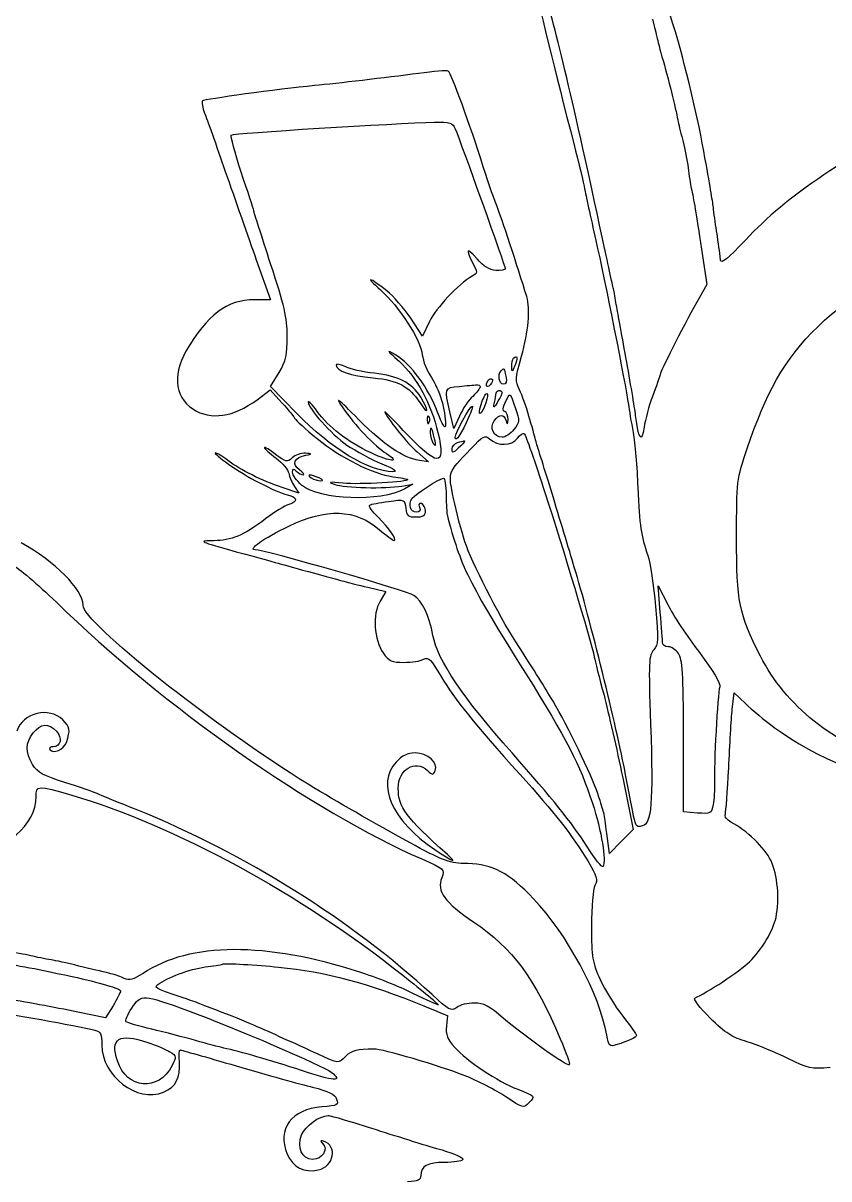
# Model space of a CAD drawing. Extents: x -605 to 778, y -197 to 423.
# Drawn here: x -516.5 to -425.6, y 118.3 to 248.7 of the extents above; entities that cross this region are included whole.
import ezdxf

# ---------------------------------------------------------------- set-up
doc = ezdxf.new("R2010")
doc.units = 0
doc.layers.add('Layer_1', color=7, linetype='CONTINUOUS')

msp = doc.modelspace()

# ---------------------------------------------------------------- linework, layer by layer
at = {"layer": 'Layer_1', "color": 7}
for points in [[(-467.737186, 236.818935), (-467.737186, 236.818935)], [(-439.938298, 223.236991), (-439.338575, 219.250602), (-440.185242, 217.768935)], [(-490.173853, 222.037546), (-488.551075, 217.521991), (-490.350242, 217.521991)], [(-470.629964, 215.052546), (-471.406075, 213.394491), (-472.746631, 215.440602)], [(-481.142742, 210.148935), (-481.142742, 210.148935)], [(-460.999131, 210.07838), (-460.999131, 210.07838)], [(-485.62302, 204.716157), (-488.551075, 207.714768), (-487.598575, 209.302268)], [(-462.022186, 208.878935), (-462.022186, 208.878935)], [(-464.914964, 207.714768), (-464.914964, 207.714768)], [(-463.786075, 207.926435), (-463.786075, 207.926435)], [(-489.574131, 206.621157), (-488.621631, 207.361991), (-487.281075, 205.880324)], [(-462.44552, 207.044491), (-462.44552, 207.044491)], [(-467.243298, 204.398657), (-467.878298, 202.987546), (-468.336909, 204.857268)], [(-464.279964, 205.880324), (-464.279964, 205.880324)], [(-460.928575, 205.245324), (-460.928575, 205.245324)], [(-470.876909, 203.904768), (-470.876909, 203.904768)], [(-466.220242, 204.222268), (-466.220242, 204.222268)], [(-470.559409, 202.493657), (-470.559409, 202.493657)], [(-466.678853, 201.541157), (-466.678853, 201.541157)], [(-472.005798, 200.341713), (-470.735798, 199.212824), (-471.758853, 199.389213)], [(-483.964964, 197.413657), (-483.964964, 197.413657)], [(-485.869964, 196.461157), (-485.376075, 195.685046), (-487.245798, 196.320046)], [(-473.734409, 196.496435), (-472.499686, 196.708102), (-473.416909, 196.178935)], [(-468.760242, 195.47338), (-468.760242, 195.47338)], [(-457.577186, 195.649768), (-457.577186, 195.649768)], [(-444.594964, 182.244213), (-444.841909, 185.242824), (-443.748298, 183.126157)], [(-477.579686, 185.066435), (-475.568853, 184.607824), (-476.203853, 183.514213)], [(-440.185242, 177.69338), (-440.185242, 177.69338)], [(-436.481075, 171.272824), (-436.269409, 173.142546), (-434.999409, 171.943102)], [(-440.396909, 159.59588), (-441.984409, 159.736991), (-441.984409, 168.274213)], [(-431.753853, 169.261991), (-431.753853, 169.261991)], [(-474.404686, 165.346157), (-474.404686, 165.346157)], [(-448.828298, 163.546991), (-447.664131, 157.726157), (-449.004686, 156.385602), (-450.345242, 155.009768), (-450.627464, 157.267546)], [(-487.669131, 142.203935), (-487.669131, 142.203935)], [(-506.331075, 137.829491), (-507.177742, 136.488935), (-510.317464, 137.123935)], [(-497.829131, 137.265046), (-497.829131, 137.265046)], [(-502.415242, 133.701991), (-502.415242, 133.701991)]]:
    msp.add_lwpolyline(points, dxfattribs=at)
for points in [[(-458.917742, 253.611157), (-458.494409, 251.600324), (-456.377742, 242.957268), (-454.366909, 235.16088)], [(-451.156631, 224.577546), (-454.296353, 239.323657), (-456.448298, 248.390046), (-457.824131, 252.799768)], [(-445.476909, 249.201435), (-445.265242, 248.354768), (-445.053575, 247.437546), (-444.98302, 247.155324)], [(-439.691353, 234.278935), (-440.53802, 239.006157), (-442.019686, 245.00338), (-443.430798, 249.518935)], [(-444.98302, 247.155324), (-444.912464, 246.873102), (-444.630242, 245.673657), (-444.277464, 244.509491)], [(-444.277464, 244.509491), (-443.536631, 241.82838), (-442.76052, 238.688657), (-442.584131, 237.595046)], [(-471.864686, 243.063102), (-475.674686, 242.569213), (-481.001631, 241.934213), (-483.612186, 241.687268)], [(-468.513298, 243.310046), (-468.654409, 243.41588), (-470.171353, 243.310046), (-471.864686, 243.063102)], [(-464.562186, 232.515046), (-466.043853, 237.277546), (-468.16052, 243.063102), (-468.513298, 243.310046)], [(-483.612186, 241.687268), (-487.739686, 241.299213), (-496.029964, 240.135046), (-496.241631, 239.958657)], [(-496.241631, 239.958657), (-496.347464, 239.817546), (-496.241631, 239.217824), (-495.994686, 238.582824)], [(-412.139409, 239.535324), (-423.851631, 233.643935), (-430.201631, 229.375324), (-434.999409, 224.260046)], [(-495.994686, 238.582824), (-495.747742, 237.947824), (-494.689409, 234.984491), (-493.666353, 231.98588)], [(-492.996075, 236.11338), (-492.819686, 236.325046), (-474.369409, 237.453935), (-470.100798, 237.559768)], [(-470.100798, 237.559768), (-468.301631, 237.595046), (-468.019409, 237.489213), (-467.737186, 236.818935)], [(-442.584131, 237.595046), (-442.478298, 237.136435), (-442.231353, 236.11338), (-442.019686, 235.337268)], [(-491.867186, 231.915324), (-492.572742, 234.137824), (-493.101909, 236.007546), (-492.996075, 236.11338)], [(-467.737186, 236.818935), (-467.066909, 235.231435), (-462.092742, 221.296713), (-462.092742, 221.049768)], [(-454.366909, 235.16088), (-453.802464, 232.93838), (-453.23802, 230.645324), (-453.132186, 230.045602)], [(-442.019686, 235.337268), (-441.843298, 234.561157), (-441.561075, 233.25588), (-441.455242, 232.409213)], [(-438.597742, 227.928935), (-438.738853, 228.846157), (-438.95052, 230.186713), (-439.691353, 234.278935)], [(-462.974686, 227.928935), (-463.221631, 228.528657), (-463.927186, 230.574768), (-464.562186, 232.515046)], [(-441.455242, 232.409213), (-441.349409, 231.562546), (-441.208298, 230.539491), (-441.102464, 230.116157)], [(-493.666353, 231.98588), (-492.60802, 228.987268), (-491.055798, 224.506991), (-490.173853, 222.037546)], [(-490.456075, 227.576157), (-490.491353, 227.787824), (-491.126353, 229.728102), (-491.867186, 231.915324)], [(-453.132186, 230.045602), (-453.026353, 229.481157), (-452.461909, 226.835324), (-451.862186, 224.224768)], [(-441.102464, 230.116157), (-440.820242, 228.81088), (-440.573298, 227.364491), (-439.938298, 223.236991)], [(-488.551075, 221.578935), (-489.574131, 224.68338), (-490.420798, 227.399768), (-490.456075, 227.576157)], [(-459.658575, 217.874768), (-460.681631, 221.226157), (-462.586631, 227.046991), (-462.974686, 227.928935)], [(-438.244964, 225.283102), (-438.386075, 226.165046), (-438.562464, 227.364491), (-438.597742, 227.928935)], [(-434.752464, 200.835602), (-430.766075, 212.724213), (-426.356353, 216.957546), (-408.294131, 226.200324)], [(-449.886631, 218.756713), (-449.992464, 219.144768), (-450.521631, 221.755324), (-451.156631, 224.577546)], [(-437.821631, 222.002268), (-437.927464, 223.09588), (-437.99802, 223.660324), (-438.244964, 225.283102)], [(-465.267742, 222.14338), (-466.431909, 223.483935), (-466.608298, 223.307546), (-465.761631, 221.649491)], [(-451.862186, 224.224768), (-450.874409, 219.779768), (-448.546075, 208.102824), (-448.193298, 205.703935)], [(-434.999409, 224.260046), (-436.974964, 222.14338), (-437.751075, 221.50838), (-437.821631, 222.002268)], [(-463.151075, 220.838102), (-463.856631, 220.87338), (-464.562186, 221.296713), (-465.267742, 222.14338)], [(-486.681353, 213.429768), (-486.681353, 215.511157), (-486.998853, 216.886991), (-488.551075, 221.578935)], [(-465.761631, 221.649491), (-465.197186, 220.626435), (-465.197186, 220.520602), (-465.832186, 220.167824)], [(-462.092742, 221.049768), (-462.092742, 220.87338), (-462.586631, 220.802824), (-463.151075, 220.838102)], [(-475.427742, 218.509768), (-477.509131, 220.132546), (-477.932464, 220.203102), (-476.168575, 218.65088)], [(-465.832186, 220.167824), (-467.384409, 219.28588), (-469.924409, 216.569491), (-470.629964, 215.052546)], [(-476.168575, 218.65088), (-474.051909, 216.74588), (-471.582464, 212.971157), (-471.441353, 211.313102)], [(-472.746631, 215.440602), (-473.522742, 216.569491), (-474.722186, 217.945324), (-475.427742, 218.509768)], [(-460.258298, 211.136713), (-459.446909, 213.958935), (-459.235242, 216.393102), (-459.658575, 217.874768)], [(-449.569131, 216.992824), (-449.639686, 217.592546), (-449.816075, 218.368657), (-449.886631, 218.756713)], [(-490.350242, 217.521991), (-493.489964, 217.521991), (-495.712464, 215.863935), (-498.111353, 211.701157)], [(-448.47552, 210.995602), (-448.969409, 213.711991), (-449.463298, 216.42838), (-449.569131, 216.992824)], [(-440.185242, 217.768935), (-441.737464, 215.052546), (-444.34802, 209.937268), (-444.559686, 209.231713)], [(-487.598575, 209.302268), (-486.822464, 210.607546), (-486.681353, 211.313102), (-486.681353, 213.429768)], [(-498.111353, 211.701157), (-499.734131, 208.878935), (-499.27552, 206.162546), (-496.911909, 204.963102)], [(-474.439964, 211.277824), (-475.568853, 211.948102), (-475.533575, 211.877546), (-474.051909, 210.572268)], [(-471.441353, 211.313102), (-471.370798, 210.607546), (-470.912186, 209.478657), (-470.418298, 208.737824)], [(-461.140242, 210.925046), (-460.716909, 211.34838), (-460.646353, 210.925046), (-460.999131, 210.07838)], [(-480.154964, 209.972546), (-480.719409, 210.254768), (-481.142742, 210.325324), (-481.142742, 210.148935)], [(-481.142742, 210.148935), (-481.142742, 209.478657), (-479.59052, 208.949491), (-476.979964, 208.702546)], [(-469.712742, 204.821991), (-470.735798, 207.53838), (-472.711353, 210.254768), (-474.439964, 211.277824)], [(-474.051909, 210.572268), (-472.076353, 208.773102), (-470.418298, 205.703935), (-469.677464, 202.528935)], [(-461.351909, 209.972546), (-461.387186, 210.360602), (-461.281353, 210.819213), (-461.140242, 210.925046)], [(-460.999131, 210.07838), (-461.316631, 209.302268), (-461.351909, 209.302268), (-461.351909, 209.972546)], [(-460.469964, 207.361991), (-460.963853, 208.349768), (-460.963853, 208.631991), (-460.258298, 211.136713)], [(-447.381909, 204.469213), (-447.487742, 205.351157), (-447.981631, 208.279213), (-448.47552, 210.995602)], [(-476.838853, 209.231713), (-478.144131, 209.372824), (-479.625798, 209.690324), (-480.154964, 209.972546)], [(-471.617742, 206.515324), (-472.60552, 208.138102), (-474.157742, 208.949491), (-476.838853, 209.231713)], [(-470.418298, 208.737824), (-469.536353, 207.467824), (-468.79552, 205.033657), (-468.830798, 203.41088)], [(-464.209409, 207.85588), (-464.209409, 208.349768), (-463.786075, 208.773102), (-463.539131, 208.526157)], [(-462.304409, 207.996991), (-462.798298, 207.996991), (-462.974686, 209.090602), (-462.551353, 209.513935)], [(-462.551353, 209.513935), (-462.233853, 209.866713), (-462.198575, 209.831435), (-462.022186, 208.878935)], [(-462.022186, 208.878935), (-461.881075, 208.279213), (-461.986909, 207.996991), (-462.304409, 207.996991)], [(-444.559686, 209.231713), (-444.66552, 208.843657), (-445.053575, 207.679491), (-445.476909, 206.621157)], [(-476.979964, 208.702546), (-474.122464, 208.420324), (-473.028853, 207.820602), (-471.688298, 205.880324)], [(-468.336909, 204.857268), (-468.971909, 207.573657), (-468.971909, 207.573657), (-467.278575, 207.750046)], [(-467.278575, 207.750046), (-466.467186, 207.820602), (-465.585242, 207.891157), (-465.338298, 207.926435)], [(-464.914964, 207.714768), (-464.914964, 207.53838), (-465.30302, 207.044491), (-465.761631, 206.621157)], [(-465.338298, 207.926435), (-465.126631, 207.961713), (-464.914964, 207.85588), (-464.914964, 207.714768)], [(-463.786075, 207.926435), (-464.03302, 207.679491), (-464.209409, 207.644213), (-464.209409, 207.85588)], [(-463.539131, 208.526157), (-463.468575, 208.420324), (-463.574409, 208.138102), (-463.786075, 207.926435)], [(-496.911909, 204.963102), (-494.865798, 203.869491), (-492.255242, 204.469213), (-489.574131, 206.621157)], [(-483.294686, 204.927824), (-483.859131, 205.703935), (-484.317742, 206.197824), (-484.317742, 205.986157)], [(-478.602742, 203.975324), (-481.036909, 206.444768), (-481.354409, 206.691713), (-480.401909, 205.31588)], [(-471.688298, 205.880324), (-470.735798, 204.433935), (-470.665242, 204.927824), (-471.617742, 206.515324)], [(-465.761631, 206.621157), (-466.220242, 206.197824), (-466.89052, 205.210046), (-467.243298, 204.398657)], [(-464.809131, 205.703935), (-464.597464, 206.374213), (-464.315242, 206.938657), (-464.174131, 206.938657)], [(-464.174131, 206.938657), (-464.03302, 206.938657), (-464.068298, 206.444768), (-464.279964, 205.880324)], [(-463.362742, 205.63338), (-463.256909, 205.986157), (-463.151075, 206.515324), (-463.151075, 206.797546)], [(-463.151075, 206.797546), (-463.151075, 207.079768), (-462.974686, 207.291435), (-462.798298, 207.291435)], [(-462.44552, 207.044491), (-462.480798, 206.868102), (-462.727742, 206.374213), (-463.009964, 205.880324)], [(-462.798298, 207.291435), (-462.586631, 207.291435), (-462.44552, 207.185602), (-462.44552, 207.044491)], [(-462.057464, 205.986157), (-461.528298, 207.115046), (-461.563575, 207.150324), (-460.928575, 205.245324)], [(-459.411631, 204.398657), (-459.693853, 205.421713), (-460.187742, 206.762268), (-460.469964, 207.361991)], [(-445.476909, 206.621157), (-445.864964, 205.598102), (-446.288298, 204.010602), (-446.429409, 203.128657)], [(-487.281075, 205.880324), (-486.504964, 205.068935), (-485.869964, 204.257546), (-485.799409, 204.081157)], [(-484.317742, 205.986157), (-484.317742, 205.245324), (-481.707186, 202.352546), (-479.943298, 201.117824)], [(-477.226909, 200.23588), (-479.978575, 201.541157), (-481.954131, 203.09338), (-483.294686, 204.927824)], [(-480.401909, 205.31588), (-479.131909, 203.446157), (-476.768298, 200.976713), (-475.498298, 200.165324)], [(-473.593298, 202.77588), (-474.898575, 204.186991), (-475.851075, 205.104213), (-475.674686, 204.821991)], [(-475.674686, 204.821991), (-474.969131, 203.587268), (-473.205242, 201.400046), (-472.005798, 200.341713)], [(-468.830798, 203.41088), (-468.830798, 202.846435), (-469.148298, 203.340324), (-469.712742, 204.821991)], [(-467.737186, 201.964491), (-467.737186, 202.45838), (-466.079131, 205.527546), (-465.796909, 205.527546)], [(-465.796909, 205.527546), (-465.726353, 205.527546), (-465.902742, 204.927824), (-466.220242, 204.222268)], [(-464.279964, 205.880324), (-464.773853, 204.36338), (-465.267742, 204.222268), (-464.809131, 205.703935)], [(-463.009964, 205.880324), (-463.292186, 205.386435), (-463.468575, 205.280602), (-463.362742, 205.63338)], [(-462.12802, 204.892546), (-462.374964, 204.963102), (-462.374964, 205.31588), (-462.057464, 205.986157)], [(-461.775242, 204.010602), (-461.775242, 204.433935), (-461.916353, 204.821991), (-462.12802, 204.892546)], [(-460.928575, 205.245324), (-460.434686, 203.869491), (-460.469964, 203.693102), (-461.104964, 202.881713)], [(-448.193298, 205.703935), (-448.122742, 205.139491), (-447.875798, 203.693102), (-447.664131, 202.528935)], [(-485.799409, 204.081157), (-485.728853, 203.940046), (-484.599964, 202.916991), (-483.294686, 201.858657)], [(-474.792742, 198.119213), (-477.438575, 198.119213), (-481.777742, 200.729768), (-485.62302, 204.716157)], [(-471.758853, 199.389213), (-473.734409, 199.741991), (-475.709964, 201.082546), (-478.602742, 203.975324)], [(-470.70052, 204.36338), (-470.806353, 204.504491), (-470.912186, 204.292824), (-470.876909, 203.904768)], [(-470.876909, 203.904768), (-470.876909, 203.516713), (-470.771075, 203.41088), (-470.665242, 203.693102)], [(-470.665242, 203.693102), (-470.559409, 203.940046), (-470.594686, 204.257546), (-470.70052, 204.36338)], [(-466.220242, 204.222268), (-466.925798, 202.528935), (-467.737186, 201.329491), (-467.737186, 201.964491)], [(-462.44552, 201.999768), (-463.39802, 201.999768), (-463.927186, 203.09338), (-463.327464, 203.869491)], [(-463.327464, 203.869491), (-462.76302, 204.645602), (-462.198575, 204.645602), (-461.986909, 203.869491)], [(-461.986909, 203.869491), (-461.845798, 203.375602), (-461.81052, 203.41088), (-461.775242, 204.010602)], [(-458.600242, 201.470602), (-458.741353, 202.070324), (-459.129409, 203.375602), (-459.411631, 204.398657)], [(-446.429409, 203.128657), (-446.711631, 201.258935), (-447.029131, 201.752824), (-447.381909, 204.469213)], [(-469.677464, 202.528935), (-468.724964, 198.542546), (-469.677464, 198.613102), (-473.593298, 202.77588)], [(-470.06552, 201.82338), (-470.347742, 203.128657), (-470.559409, 203.41088), (-470.559409, 202.493657)], [(-470.559409, 202.493657), (-470.559409, 202.14088), (-470.38302, 201.576435), (-470.206631, 201.294213)], [(-466.008575, 200.659213), (-464.597464, 202.176157), (-464.35052, 202.281991), (-463.856631, 201.82338)], [(-461.104964, 202.881713), (-461.49302, 202.387824), (-462.092742, 201.999768), (-462.44552, 201.999768)], [(-460.716909, 201.893935), (-460.399409, 202.317268), (-460.046631, 202.528935), (-459.940798, 202.423102)], [(-459.940798, 202.423102), (-459.799686, 202.281991), (-458.741353, 199.248102), (-457.577186, 195.649768)], [(-447.664131, 202.528935), (-447.452464, 201.364768), (-447.20552, 198.577824), (-447.134964, 196.355324)], [(-487.986631, 200.059491), (-488.692186, 200.588657), (-489.256631, 200.941435), (-489.256631, 200.835602)], [(-483.294686, 201.858657), (-480.578298, 199.636157), (-477.085798, 197.872268), (-474.757464, 197.554768)], [(-479.943298, 201.117824), (-478.920242, 200.447546), (-477.156353, 199.459768), (-475.992186, 199.001157)], [(-470.206631, 201.294213), (-469.924409, 200.906157), (-469.889131, 201.047268), (-470.06552, 201.82338)], [(-468.089964, 200.694491), (-468.089964, 200.976713), (-467.807742, 201.329491), (-467.454964, 201.400046)], [(-467.454964, 201.400046), (-467.137464, 201.50588), (-466.819964, 201.576435), (-466.749409, 201.611713)], [(-466.678853, 201.541157), (-466.678853, 201.470602), (-466.996353, 201.117824), (-467.384409, 200.765046)], [(-466.749409, 201.611713), (-466.714131, 201.611713), (-466.678853, 201.576435), (-466.678853, 201.541157)], [(-463.856631, 201.82338), (-462.939409, 200.976713), (-461.387186, 201.011991), (-460.716909, 201.893935)], [(-456.801075, 195.649768), (-457.612464, 198.260324), (-458.423853, 200.906157), (-458.600242, 201.470602)], [(-494.795242, 200.23588), (-494.936353, 200.23588), (-494.266075, 199.671435), (-493.313575, 198.96588)], [(-493.384131, 199.389213), (-493.983853, 199.847824), (-494.618853, 200.23588), (-494.795242, 200.23588)], [(-489.256631, 200.835602), (-489.256631, 200.729768), (-488.656909, 200.200602), (-487.916075, 199.636157)], [(-486.116909, 199.671435), (-486.681353, 199.142268), (-486.822464, 199.177546), (-487.986631, 200.059491)], [(-487.916075, 199.636157), (-487.21052, 199.106991), (-486.57552, 198.33088), (-486.504964, 197.942824)], [(-485.30552, 198.33088), (-486.222742, 198.96588), (-485.869964, 199.741991), (-484.564686, 199.988935)], [(-484.635242, 200.200602), (-485.129131, 200.200602), (-485.764131, 199.988935), (-486.116909, 199.671435)], [(-484.564686, 199.988935), (-483.859131, 200.130046), (-483.859131, 200.130046), (-484.635242, 200.200602)], [(-475.498298, 200.165324), (-473.87552, 199.142268), (-474.969131, 199.177546), (-477.226909, 200.23588)], [(-467.913575, 195.085324), (-468.548575, 198.154491), (-468.619131, 197.907546), (-466.008575, 200.659213)], [(-467.384409, 200.765046), (-467.984131, 200.200602), (-468.089964, 200.200602), (-468.089964, 200.694491)], [(-435.987186, 190.71088), (-435.987186, 197.131435), (-435.987186, 197.166713), (-434.752464, 200.835602)], [(-487.245798, 196.320046), (-489.574131, 197.131435), (-491.937742, 198.295602), (-493.384131, 199.389213)], [(-493.313575, 198.96588), (-491.373298, 197.590046), (-488.092464, 195.861435), (-486.646075, 195.508657)], [(-486.081631, 198.048657), (-486.081631, 198.471991), (-485.975798, 198.507268), (-485.658298, 198.189768)], [(-484.882186, 197.766435), (-484.67052, 197.766435), (-484.882186, 198.01338), (-485.30552, 198.33088)], [(-475.992186, 199.001157), (-474.545798, 198.401435), (-474.19302, 198.119213), (-474.792742, 198.119213)], [(-486.504964, 197.942824), (-486.434409, 197.554768), (-486.152186, 196.884491), (-485.869964, 196.461157)], [(-485.058575, 196.602268), (-485.62302, 197.096157), (-486.081631, 197.731157), (-486.081631, 198.048657)], [(-485.658298, 198.189768), (-485.411353, 197.942824), (-485.058575, 197.766435), (-484.882186, 197.766435)], [(-483.08302, 197.413657), (-484.03552, 197.836991), (-484.599964, 197.836991), (-483.964964, 197.413657)], [(-483.964964, 197.413657), (-483.682742, 197.237268), (-483.188853, 197.096157), (-482.906631, 197.096157)], [(-482.906631, 197.096157), (-482.553853, 197.096157), (-482.624409, 197.201991), (-483.08302, 197.413657)], [(-480.366631, 196.813935), (-481.989409, 196.990324), (-482.165798, 196.955046), (-481.319131, 196.672824)], [(-473.099409, 197.237268), (-472.817186, 196.955046), (-478.602742, 196.637546), (-480.366631, 196.813935)], [(-474.757464, 197.554768), (-473.910798, 197.448935), (-473.169964, 197.272546), (-473.099409, 197.237268)], [(-472.570242, 195.120602), (-472.146909, 195.649768), (-469.606909, 197.307824), (-469.042464, 197.37838)], [(-469.042464, 197.37838), (-468.901353, 197.413657), (-468.760242, 196.531713), (-468.760242, 195.47338)], [(-473.416909, 196.178935), (-476.168575, 194.661991), (-483.012464, 194.908935), (-485.058575, 196.602268)], [(-481.319131, 196.672824), (-480.154964, 196.284768), (-475.674686, 196.178935), (-473.734409, 196.496435)], [(-447.134964, 196.355324), (-446.923298, 191.945602), (-446.782186, 190.957824), (-446.006075, 188.664768)], [(-486.504964, 194.415046), (-486.963575, 194.273935), (-488.127742, 193.56838), (-489.080242, 192.827546)], [(-486.646075, 195.508657), (-485.517186, 195.226435), (-485.446631, 194.732546), (-486.504964, 194.415046)], [(-477.36802, 194.344491), (-477.226909, 194.450324), (-476.274409, 194.626713), (-475.251353, 194.767824)], [(-475.251353, 194.767824), (-473.452186, 195.014768), (-473.416909, 194.979491), (-473.311075, 193.991713)], [(-472.076353, 193.533102), (-472.817186, 193.533102), (-473.064131, 194.415046), (-472.570242, 195.120602)], [(-471.547186, 194.52088), (-471.794131, 194.591435), (-471.899964, 194.450324), (-471.758853, 194.097546)], [(-471.088575, 193.674213), (-471.088575, 194.062268), (-471.300242, 194.415046), (-471.547186, 194.52088)], [(-468.760242, 195.47338), (-468.724964, 194.415046), (-468.689686, 193.427268), (-468.654409, 193.286157)], [(-466.643575, 190.216991), (-467.031631, 191.416435), (-467.596075, 193.603657), (-467.913575, 195.085324)], [(-457.577186, 195.649768), (-455.672186, 189.793657), (-452.461909, 179.175046), (-452.038575, 177.199491)], [(-454.296353, 187.359491), (-454.860798, 189.299768), (-456.024964, 193.039213), (-456.801075, 195.649768)], [(-486.504964, 191.98088), (-482.271631, 194.026991), (-478.990798, 193.921157), (-476.309686, 191.592824)], [(-476.41552, 192.968657), (-477.085798, 193.638935), (-477.544409, 194.238657), (-477.36802, 194.344491)], [(-473.311075, 193.991713), (-473.205242, 193.145046), (-473.064131, 193.003935), (-472.146909, 193.003935)], [(-472.146909, 193.003935), (-471.33552, 193.003935), (-471.088575, 193.180324), (-471.088575, 193.674213)], [(-471.758853, 194.097546), (-471.617742, 193.744768), (-471.723575, 193.533102), (-472.076353, 193.533102)], [(-468.654409, 193.286157), (-467.102186, 187.359491), (-466.326075, 185.807268), (-459.799686, 175.365046)], [(-489.080242, 192.827546), (-491.726075, 190.851991), (-492.92552, 190.358102), (-494.971631, 190.322824)], [(-490.314964, 189.299768), (-491.161631, 189.335046), (-489.397742, 190.569768), (-486.504964, 191.98088)], [(-474.651631, 190.358102), (-474.228298, 190.358102), (-475.180798, 191.769213), (-476.41552, 192.968657)], [(-476.309686, 191.592824), (-475.498298, 190.922546), (-474.757464, 190.358102), (-474.651631, 190.358102)], [(-433.306075, 177.305324), (-435.740242, 182.13838), (-435.987186, 183.373102), (-435.987186, 190.71088)], [(-509.717742, 183.055602), (-509.717742, 184.819491), (-512.892742, 187.994491), (-516.702742, 190.07588)], [(-494.971631, 190.322824), (-496.770798, 190.322824), (-496.664964, 190.252268), (-492.431631, 189.088102)], [(-472.393853, 184.149213), (-473.205242, 184.67838), (-489.221353, 189.299768), (-490.314964, 189.299768)], [(-460.893298, 178.928102), (-462.833575, 181.926713), (-465.867464, 187.923935), (-466.643575, 190.216991)], [(-492.431631, 189.088102), (-489.997464, 188.417824), (-487.774964, 187.818102), (-487.492742, 187.712268)], [(-446.006075, 188.664768), (-445.759131, 187.85338), (-445.335798, 185.242824), (-445.124131, 182.914491)], [(-517.619964, 187.53588), (-517.05552, 187.324213), (-514.868298, 185.454491), (-512.716353, 183.373102)], [(-487.492742, 187.712268), (-487.21052, 187.641713), (-485.446631, 187.147824), (-483.612186, 186.653935)], [(-483.612186, 186.653935), (-481.777742, 186.160046), (-480.084409, 185.701435), (-479.90802, 185.63088)], [(-448.510798, 163.899768), (-449.533853, 169.332546), (-452.532464, 181.50338), (-454.296353, 187.359491)], [(-479.90802, 185.63088), (-479.696353, 185.595602), (-478.673298, 185.348657), (-477.579686, 185.066435)], [(-470.241909, 179.633657), (-470.665242, 181.891435), (-471.441353, 183.549491), (-472.393853, 184.149213)], [(-512.716353, 183.373102), (-500.580798, 171.555046), (-483.788575, 159.772268), (-471.511909, 154.410046)], [(-484.317742, 162.841435), (-494.971631, 169.403102), (-509.717742, 181.115324), (-509.717742, 183.055602)], [(-476.203853, 183.514213), (-477.085798, 182.032546), (-476.909409, 179.139768), (-475.851075, 177.658102)], [(-445.124131, 182.914491), (-444.771353, 179.069213), (-444.806631, 178.610602), (-445.335798, 178.01088)], [(-443.748298, 183.126157), (-443.183853, 181.926713), (-441.561075, 179.492546), (-440.185242, 177.69338)], [(-444.34802, 178.822268), (-444.34802, 179.033935), (-444.453853, 180.586157), (-444.594964, 182.244213)], [(-461.316631, 166.369213), (-466.819964, 172.542824), (-469.74802, 176.881991), (-470.241909, 179.633657)], [(-456.695242, 172.225324), (-457.753575, 173.953935), (-458.529686, 175.223935), (-460.893298, 178.928102)], [(-443.71302, 178.363657), (-444.065798, 178.363657), (-444.34802, 178.575324), (-444.34802, 178.822268)], [(-475.851075, 177.658102), (-475.216075, 176.74088), (-474.863298, 176.599768), (-473.522742, 176.599768)], [(-445.335798, 178.01088), (-445.900242, 177.411157), (-445.93552, 176.635046), (-445.688575, 169.614768)], [(-442.548853, 177.587546), (-442.831075, 178.01088), (-443.360242, 178.363657), (-443.71302, 178.363657)], [(-441.984409, 168.274213), (-441.984409, 175.400324), (-442.090242, 176.917268), (-442.548853, 177.587546)], [(-440.185242, 177.69338), (-438.63302, 175.647268), (-437.786353, 174.20088), (-437.892186, 173.848102)], [(-473.522742, 176.599768), (-472.640798, 176.599768), (-471.65302, 176.74088), (-471.300242, 176.952546)], [(-471.300242, 176.952546), (-470.735798, 177.234768), (-470.453575, 176.952546), (-469.289409, 174.941713)], [(-452.038575, 177.199491), (-451.96802, 176.776157), (-451.474131, 174.83588), (-450.944964, 172.895602)], [(-418.383575, 165.346157), (-424.945242, 167.286435), (-430.483853, 171.731435), (-433.306075, 177.305324)], [(-469.289409, 174.941713), (-467.807742, 172.436991), (-465.585242, 169.685324), (-460.434686, 163.970324)], [(-459.799686, 175.365046), (-455.072464, 167.815602), (-453.731909, 165.205046), (-452.250242, 160.724768)], [(-437.892186, 173.848102), (-438.139131, 173.071991), (-438.562464, 164.852268), (-438.491909, 163.017824)], [(-451.65052, 161.783102), (-452.391353, 163.935046), (-455.037186, 169.43838), (-456.695242, 172.225324)], [(-450.944964, 172.895602), (-450.451075, 170.955324), (-449.498575, 166.757268), (-448.828298, 163.546991)], [(-512.010798, 170.108657), (-513.527742, 171.625602), (-516.491075, 170.920046), (-517.196631, 168.838657)], [(-436.869131, 164.67588), (-436.763298, 167.251157), (-436.586909, 170.214491), (-436.481075, 171.272824)], [(-434.999409, 171.943102), (-434.258575, 171.237546), (-432.812186, 170.07338), (-431.753853, 169.261991)], [(-515.326909, 168.626991), (-514.480242, 169.720602), (-513.598298, 169.791157), (-512.716353, 168.838657)], [(-511.587464, 167.568657), (-511.128853, 168.979768), (-511.164131, 169.261991), (-512.010798, 170.108657)], [(-445.688575, 169.614768), (-445.406353, 160.689491), (-445.582742, 158.396435), (-446.605798, 158.149491)], [(-515.397464, 165.063935), (-516.244131, 166.510324), (-516.244131, 167.462824), (-515.326909, 168.626991)], [(-512.716353, 168.838657), (-512.010798, 168.062546), (-512.222464, 167.074768), (-513.069131, 167.074768)], [(-431.753853, 169.261991), (-427.132464, 165.840046), (-420.359131, 163.08838), (-414.82052, 162.347546)], [(-513.069131, 167.074768), (-513.386631, 167.074768), (-513.56302, 166.933657), (-513.457186, 166.757268)], [(-513.457186, 166.757268), (-513.104409, 166.228102), (-511.869686, 166.757268), (-511.587464, 167.568657)], [(-472.252742, 166.369213), (-473.134686, 166.369213), (-473.699131, 166.086991), (-474.404686, 165.346157)], [(-474.157742, 162.382824), (-474.157742, 164.534768), (-472.28802, 165.663657), (-470.841631, 164.393657)], [(-469.994964, 164.393657), (-469.642186, 165.31088), (-470.841631, 166.369213), (-472.252742, 166.369213)], [(-452.885242, 155.856435), (-454.684409, 158.64338), (-456.695242, 161.112824), (-461.316631, 166.369213)], [(-511.763853, 163.053102), (-514.19802, 163.793935), (-514.83302, 164.146713), (-515.397464, 165.063935)], [(-474.404686, 165.346157), (-476.697742, 162.876713), (-474.898575, 158.749213), (-470.030242, 155.46838)], [(-470.841631, 164.393657), (-470.277186, 163.829213), (-470.206631, 163.864491), (-469.994964, 164.393657)], [(-437.257186, 159.490046), (-437.186631, 159.736991), (-437.010242, 162.065324), (-436.869131, 164.67588)], [(-508.130242, 161.783102), (-508.518298, 161.959491), (-510.141075, 162.523935), (-511.763853, 163.053102)], [(-460.434686, 163.970324), (-456.554131, 159.666435), (-454.472742, 157.020602), (-452.779409, 154.19838)], [(-446.605798, 158.149491), (-447.452464, 157.937824), (-447.311353, 157.549768), (-448.510798, 163.899768)], [(-515.009409, 161.465602), (-515.009409, 162.735602), (-514.868298, 162.735602), (-510.987742, 161.606713)], [(-503.544131, 159.91338), (-505.660798, 160.760046), (-507.742186, 161.606713), (-508.130242, 161.783102)], [(-472.252742, 155.926991), (-477.473853, 158.784491), (-480.895798, 160.760046), (-484.317742, 162.841435)], [(-468.619131, 154.903935), (-473.311075, 159.101991), (-474.157742, 160.266157), (-474.157742, 162.382824)], [(-450.627464, 157.267546), (-450.980242, 159.878102), (-450.874409, 159.384213), (-451.65052, 161.783102)], [(-438.491909, 163.017824), (-438.456631, 162.241713), (-438.527186, 161.112824), (-438.63302, 160.54838)], [(-522.45302, 155.327268), (-518.466631, 155.327268), (-515.009409, 158.184768), (-515.009409, 161.465602)], [(-510.987742, 161.606713), (-499.487186, 158.255324), (-485.093853, 150.423657), (-473.628575, 141.286713)], [(-452.250242, 160.724768), (-451.227186, 157.549768), (-450.662742, 154.19838), (-451.050798, 153.56338)], [(-438.63302, 160.54838), (-438.809409, 159.525324), (-438.879964, 159.490046), (-440.396909, 159.59588)], [(-470.347742, 139.099491), (-479.308298, 147.389768), (-491.549686, 155.080324), (-503.544131, 159.91338)], [(-436.622186, 158.572824), (-437.080798, 158.819768), (-437.36302, 159.207824), (-437.257186, 159.490046)], [(-432.106631, 154.19838), (-432.847464, 155.715324), (-434.858298, 157.655602), (-436.622186, 158.572824)], [(-466.326075, 153.88088), (-468.407464, 153.951435), (-468.971909, 154.127824), (-472.252742, 155.926991)], [(-470.030242, 155.46838), (-467.948853, 154.057268), (-467.419686, 153.845602), (-468.619131, 154.903935)], [(-451.050798, 153.56338), (-451.156631, 153.386991), (-451.96802, 154.410046), (-452.885242, 155.856435)], [(-471.511909, 154.410046), (-468.936631, 153.281157), (-468.901353, 153.24588), (-469.254131, 152.29338)], [(-452.779409, 154.19838), (-451.756353, 152.469768), (-451.615242, 152.011157), (-451.96802, 151.411435)], [(-431.542186, 147.813102), (-431.118853, 149.823935), (-431.365798, 152.681435), (-432.106631, 154.19838)], [(-458.882464, 149.894491), (-461.704686, 152.857824), (-463.433298, 153.810324), (-466.326075, 153.88088)], [(-469.254131, 152.29338), (-469.818575, 150.741157), (-468.971909, 149.541713), (-465.62052, 147.283935)], [(-451.96802, 151.411435), (-452.179686, 150.988102), (-452.356075, 149.047824), (-452.356075, 146.790046)], [(-450.627464, 134.51338), (-451.438853, 139.134768), (-455.107742, 145.94338), (-458.882464, 149.894491)], [(-434.540798, 142.803657), (-433.200242, 144.108935), (-431.824409, 146.366713), (-431.542186, 147.813102)], [(-465.62052, 147.283935), (-461.316631, 144.391157), (-458.706075, 140.86338), (-455.883853, 134.125324)], [(-452.356075, 146.790046), (-452.356075, 143.297546), (-452.250242, 142.697824), (-451.368298, 140.792824)], [(-478.496909, 141.639491), (-489.11552, 145.061435), (-497.617464, 145.026157), (-502.944409, 141.49838)], [(-515.362186, 143.438657), (-516.561631, 143.72088), (-519.59552, 144.179491), (-521.359409, 144.320602)], [(-518.00802, 142.521435), (-517.231909, 142.415602), (-515.46802, 142.098102), (-514.127464, 141.81588)], [(-513.069131, 142.980046), (-513.633575, 143.050602), (-514.691909, 143.262268), (-515.362186, 143.438657)], [(-509.717742, 142.203935), (-510.987742, 142.521435), (-512.469409, 142.874213), (-513.069131, 142.980046)], [(-506.57802, 141.463102), (-507.036631, 141.568935), (-508.447742, 141.921713), (-509.717742, 142.203935)], [(-501.039409, 140.404768), (-499.875242, 141.18088), (-497.264686, 142.098102), (-495.606631, 142.274491)], [(-495.606631, 142.274491), (-494.724686, 142.380324), (-493.983853, 142.486157), (-493.913298, 142.556713)], [(-493.913298, 142.556713), (-493.807464, 142.662546), (-489.962186, 142.45088), (-487.669131, 142.203935)], [(-487.669131, 142.203935), (-482.342186, 141.674768), (-477.473853, 140.369491), (-471.264964, 137.829491)], [(-440.714409, 138.711435), (-439.373853, 139.27588), (-435.669686, 141.710046), (-434.540798, 142.803657)], [(-514.127464, 141.81588), (-512.751631, 141.533657), (-511.34052, 141.216157), (-510.952464, 141.145602)], [(-510.952464, 141.145602), (-507.84802, 140.475324), (-505.484409, 139.769768), (-505.484409, 139.522824)], [(-505.061075, 140.933935), (-505.413853, 141.110324), (-506.119409, 141.357268), (-506.57802, 141.463102)], [(-502.944409, 141.49838), (-504.073298, 140.757546), (-504.496631, 140.651713), (-505.061075, 140.933935)], [(-472.499686, 139.240602), (-474.051909, 140.016713), (-476.73302, 141.075046), (-478.496909, 141.639491)], [(-473.628575, 141.286713), (-471.370798, 139.487546), (-469.571631, 137.970602), (-469.606909, 137.935324)], [(-498.428853, 138.746713), (-501.886075, 139.91088), (-501.81552, 139.875602), (-501.039409, 140.404768)], [(-451.368298, 140.792824), (-450.839131, 139.628657), (-449.710242, 137.794213), (-448.828298, 136.665324)], [(-510.317464, 137.123935), (-513.069131, 137.68838), (-516.173575, 138.252824), (-518.889964, 138.711435)], [(-505.484409, 139.522824), (-505.484409, 139.346435), (-505.872464, 138.570324), (-506.331075, 137.829491)], [(-504.214409, 137.582546), (-503.120798, 139.170046), (-503.050242, 139.170046), (-497.829131, 137.265046)], [(-490.138575, 135.501157), (-491.620242, 136.171435), (-496.523853, 138.111713), (-498.428853, 138.746713)], [(-469.606909, 137.935324), (-469.642186, 137.900046), (-470.947464, 138.464491), (-472.499686, 139.240602)], [(-467.560798, 137.653102), (-468.195798, 137.194491), (-468.442742, 137.335602), (-470.347742, 139.099491)], [(-438.985798, 136.453657), (-440.149964, 137.617824), (-440.926075, 138.64088), (-440.714409, 138.711435)], [(-520.159964, 137.229768), (-518.572464, 137.05338), (-510.458575, 135.606991), (-508.377186, 135.077824)], [(-504.849409, 136.030324), (-504.99052, 136.136157), (-504.708298, 136.841713), (-504.214409, 137.582546)], [(-497.829131, 137.265046), (-492.784409, 135.430602), (-482.553853, 131.02088), (-481.707186, 130.350602)], [(-471.264964, 137.829491), (-469.818575, 137.229768), (-468.619131, 136.73588), (-468.619131, 136.73588)], [(-465.585242, 138.146991), (-466.290798, 138.146991), (-467.20802, 137.935324), (-467.560798, 137.653102)], [(-462.269131, 136.41838), (-463.891909, 137.829491), (-464.491631, 138.146991), (-465.585242, 138.146991)], [(-501.956631, 135.183657), (-503.40302, 135.536435), (-504.708298, 135.924491), (-504.849409, 136.030324)], [(-468.619131, 136.73588), (-468.583853, 136.73588), (-468.654409, 136.206713), (-468.724964, 135.536435)], [(-454.860798, 131.161991), (-455.072464, 130.950324), (-460.011353, 134.442824), (-462.269131, 136.41838)], [(-448.828298, 136.665324), (-447.981631, 135.571713), (-447.276075, 134.583935), (-447.276075, 134.478102)], [(-434.787742, 133.772546), (-436.481075, 134.266435), (-437.257186, 134.760324), (-438.985798, 136.453657)], [(-508.377186, 135.077824), (-507.742186, 134.936713), (-507.601075, 134.654491), (-507.601075, 133.419768)], [(-505.837186, 131.620602), (-506.683853, 134.160602), (-505.660798, 134.795602), (-502.415242, 133.701991)], [(-497.017742, 133.913657), (-498.287742, 134.266435), (-500.510242, 134.866157), (-501.956631, 135.183657)], [(-487.139964, 134.160602), (-488.198298, 134.654491), (-489.538853, 135.254213), (-490.138575, 135.501157)], [(-468.724964, 135.536435), (-468.830798, 134.619213), (-468.619131, 134.090046), (-467.772464, 133.137546)], [(-449.604409, 133.419768), (-450.274686, 133.208102), (-450.415798, 133.349213), (-450.627464, 134.51338)], [(-447.276075, 134.478102), (-447.276075, 134.266435), (-448.052186, 133.913657), (-449.604409, 133.419768)], [(-507.601075, 133.419768), (-507.601075, 129.891991), (-503.614686, 126.858102), (-500.651353, 128.092824)], [(-502.415242, 133.701991), (-501.49802, 133.384491), (-500.369131, 132.92588), (-499.91052, 132.643657)], [(-493.842742, 133.066991), (-494.336631, 133.172824), (-495.747742, 133.56088), (-497.017742, 133.913657)], [(-485.058575, 130.526991), (-488.621631, 131.691157), (-492.043575, 132.678935), (-493.842742, 133.066991)], [(-483.188853, 132.361435), (-484.282464, 132.890602), (-486.081631, 133.701991), (-487.139964, 134.160602)], [(-467.772464, 133.137546), (-466.467186, 131.65588), (-462.904131, 129.256991), (-460.681631, 128.410324)], [(-455.883853, 134.125324), (-455.213575, 132.573102), (-454.754964, 131.232546), (-454.860798, 131.161991)], [(-430.201631, 131.902824), (-431.577464, 132.573102), (-433.623575, 133.419768), (-434.787742, 133.772546)], [(-499.91052, 132.643657), (-499.169686, 132.149768), (-499.169686, 132.079213), (-499.663575, 131.091435)], [(-498.852186, 131.479491), (-498.922742, 132.220324), (-498.887464, 132.855324), (-498.781631, 132.855324)], [(-498.781631, 132.855324), (-498.675798, 132.855324), (-495.818298, 132.043935), (-492.431631, 131.056157)], [(-480.084409, 132.149768), (-480.966353, 131.267824), (-480.789964, 131.267824), (-483.188853, 132.361435)], [(-476.909409, 132.961157), (-478.779131, 132.961157), (-479.449409, 132.784768), (-480.084409, 132.149768)], [(-466.714131, 129.962546), (-469.43052, 131.056157), (-475.921631, 132.961157), (-476.909409, 132.961157)], [(-425.439131, 130.879768), (-427.591075, 130.668102), (-427.873298, 130.738657), (-430.201631, 131.902824)], [(-499.663575, 131.091435), (-501.215798, 128.092824), (-504.778853, 128.410324), (-505.837186, 131.620602)], [(-500.651353, 128.092824), (-499.240242, 128.692546), (-498.675798, 129.75088), (-498.852186, 131.479491)], [(-492.431631, 131.056157), (-489.044964, 130.06838), (-485.164409, 128.974768), (-483.823853, 128.657268)], [(-481.707186, 130.350602), (-480.331353, 129.221713), (-481.389686, 129.292268), (-485.058575, 130.526991)], [(-462.022186, 127.563657), (-463.115798, 128.304491), (-465.232464, 129.398102), (-466.714131, 129.962546)], [(-483.823853, 128.657268), (-481.989409, 128.198657), (-481.319131, 127.84588), (-481.107464, 127.316713)], [(-460.681631, 128.410324), (-458.670798, 127.634213), (-458.706075, 127.669491), (-459.411631, 126.89338)], [(-481.107464, 127.316713), (-480.86052, 126.646435), (-481.001631, 126.57588), (-482.76552, 126.434768)], [(-459.411631, 126.89338), (-460.011353, 126.25838), (-460.081909, 126.25838), (-462.022186, 127.563657)], [(-482.76552, 126.434768), (-486.222742, 126.152546), (-487.84552, 123.930046), (-486.681353, 121.107824)], [(-485.058575, 123.259768), (-484.635242, 124.282824), (-483.047742, 125.446991), (-482.059964, 125.446991)], [(-482.059964, 125.446991), (-481.777742, 125.446991), (-479.343575, 124.741435), (-476.662464, 123.859491)], [(-483.823853, 120.508102), (-485.023298, 120.508102), (-485.62302, 121.848657), (-485.058575, 123.259768)], [(-482.589131, 122.554213), (-482.977186, 122.695324), (-482.977186, 122.624768), (-482.659686, 122.271991)], [(-476.662464, 123.859491), (-473.981353, 123.012824), (-470.629964, 121.954491), (-469.218853, 121.566435)], [(-482.659686, 122.271991), (-482.024686, 121.601713), (-482.730242, 120.508102), (-483.823853, 120.508102)], [(-483.188853, 119.308657), (-481.389686, 119.696713), (-480.966353, 122.060324), (-482.589131, 122.554213)], [(-469.218853, 121.566435), (-467.807742, 121.143102), (-466.749409, 120.684491), (-466.855242, 120.472824)], [(-486.681353, 121.107824), (-486.046353, 119.626157), (-484.741075, 118.95588), (-483.188853, 119.308657)], [(-468.936631, 120.155324), (-470.841631, 120.155324), (-471.617742, 119.731991), (-471.617742, 118.673657)], [(-466.855242, 120.472824), (-466.996353, 120.296435), (-467.913575, 120.155324), (-468.936631, 120.155324)], [(-471.617742, 118.673657), (-471.617742, 118.179768), (-471.935242, 118.038657), (-473.099409, 117.968102)]]:
    msp.add_open_spline(points, degree=3, dxfattribs=at)

doc.saveas('drawing.dxf')
